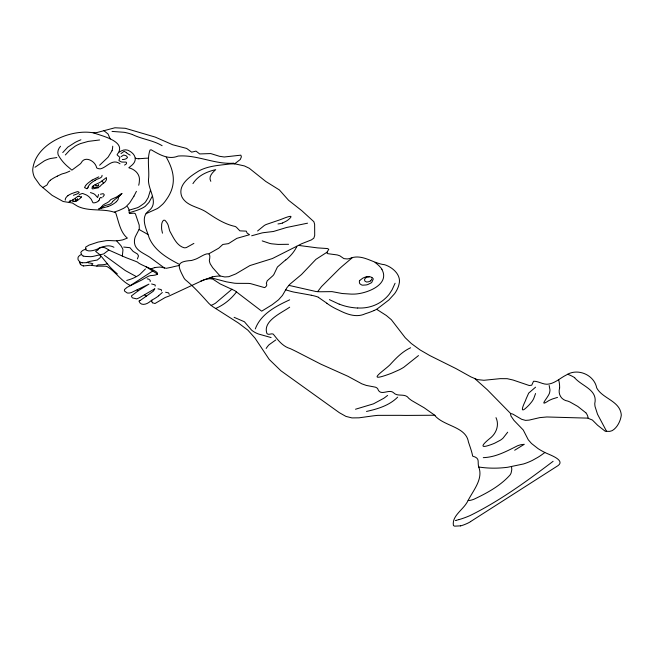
<?xml version="1.0" encoding="UTF-8"?>
<svg xmlns="http://www.w3.org/2000/svg" width="654" height="654" viewBox="0 0 654 654"><rect width="100%" height="100%" fill="white"/><g stroke="black" fill="none" stroke-linecap="round" stroke-linejoin="round"><path stroke-width="0.98" d="M559.595 388.067C557.805 394.288 561.394 400.158 567.762 401.082A50.677 31.752 -13.9 0 1 569.986 401.997L577.76 406.404L585.763 412.723M85.788 249.051L85.649 247.122L89.124 245.07L98.051 242.094L105.989 240.672A24.795 15.541 -13.9 0 1 110.698 240.607L114.45 240.786A21.222 13.293 -13.9 0 0 117.957 240.631A27.067 16.963 -13.9 0 0 122.862 239.838L127.367 238.089C120.311 232.481 118.644 221.461 115.684 212.73C104.354 208.217 90.432 211.724 78.832 206.811A22.154 13.881 -13.9 0 1 76.493 205.577L72.324 202.985L63.16 201.497L52.157 195.382L39.992 185.164L34.539 177.479A49.99 31.327 -13.9 0 1 32.7 169.958C34.809 144.158 70.052 128.944 92.745 132.737A16.064 10.063 -13.9 0 0 97.176 132.484L114.908 127.775L125.266 128.29L155.211 137.087L172.689 144.755L186.66 148.442L191.647 152.145L196.004 151.131L199.683 153.935L210.719 153.567L219.474 156.29L224.208 156.993L240.844 155.162L241.383 156.846L240.288 159.478L234.68 163.802L244.408 165.928L249.223 168.233L265.786 181.46L279.381 189.938L288.602 200.304L301.756 210.645L313.879 221.714L314.631 224.289L314.705 235.399L313.838 238.146L311.369 239.912L301.118 243.958L299.082 245.479L317.591 247.899L327.45 248.545L328.782 249.272L327.057 252.231L326.984 253.09L327.744 253.662L337.276 254.946L339.794 255.779L343.914 258.616L347.021 258.935A8.984 5.624 -13.9 0 0 349.538 258.575C361.973 253.09 372.706 263.464 384.642 264.715C392.58 267.224 401.67 275.007 399.022 284.245A44.161 27.672 -13.9 0 1 394.615 293.662L388.86 299.982L376.679 309.317L386.367 315.522L391.329 319.692L405.218 337.717L411.268 343.481L420.064 349.931L429.866 355.596L455.961 368.578L470.97 376.925L477.281 379.59L483.919 380.285L500.204 378.65L507.202 378.682L513.047 380.023L529.241 385.517L531.735 385.206L533.55 381.217C538.912 381.102 543.768 385.369 549.335 383.972C555.777 382.631 560.601 377.791 566.38 374.979C577.58 367.703 594.184 374.799 596.701 387.879C602.457 398.858 620.221 400.747 621.3 415.11C620.621 420.849 617.351 427.618 612.258 430.594A12.81 8.028 -13.9 0 1 609.593 431.378L605.277 431.297L597.601 425.264L592.401 420.048L587.725 418.135L546.883 416.974L539.828 417.612L529.094 420.113L525.538 420.383L521.671 419.304L512.81 414.105L510.431 413.426L510.97 416.042L513.954 420.391L523.265 430.021L528.269 439.782L531.481 443.469L537.997 448.579A91.993 57.642 -13.9 0 0 545.714 452.879C549.254 454.661 565.514 460.048 558.156 465.534L470.602 521.565M112.741 146.21L112.611 147.624A37.638 23.585 -13.9 0 1 112.063 150.706M98.558 194.549L97.626 197.557L95.059 194.704A11.355 7.12 -13.9 0 0 93.195 193.51L90.448 192.562M150.404 190.355L148.18 197.598L145.597 201.841A15.353 9.622 -13.9 0 1 143.954 203.484L139.433 206.68A15.68 9.826 -13.9 0 1 137.381 207.735L128.969 210.236L129.427 213.335A1.308 0.826 -13.9 0 0 130.007 213.539L134.037 213.147L135.362 213.727L139.212 225.107L139.286 228.99L135.28 236.764A30.812 19.309 -13.9 0 0 134.511 243.108C135.321 249.624 142.057 252.567 147.052 255.542A123.442 77.352 -13.9 0 1 149.701 257.153L164.538 268.083M122.347 256.041L122.952 249.959A18.786 11.772 -13.9 0 0 122.584 248.561L120.843 245.544L116.731 241.04M138.713 185.254L139.032 183.848A45.24 28.343 -13.9 0 0 139.359 181.109C140.373 174.405 135.002 169.337 128.977 167.833M86.034 248.806L85.805 249.934L86.353 250.18A17.486 10.955 -13.9 0 0 88.053 250.744L88.257 250.776A7.227 4.529 -13.9 0 0 88.862 250.891C97.593 251.471 105.024 242.405 113.935 247.253M99.58 198.824L99.212 200.165A3.008 1.888 -13.9 0 1 98.926 200.598L98.828 200.713M299.254 244.98L272.399 258.543L249.918 265.565L235.751 273.936L228.786 276.683L224.812 276.961L220.046 275.963L212.681 267.69L210.294 263.954A29.528 18.5 -13.9 0 1 209.337 260.341C212.485 246.869 200.075 258.216 194.442 259.548A21.868 13.701 -13.9 0 1 191.426 260.496C175.525 261.551 177.7 265.99 184.027 278.097A33.836 21.206 -13.9 0 0 185.278 279.708C193.944 286.763 201.187 294.856 208.781 303.325A95.255 59.686 -13.9 0 0 212.566 306.53L238.342 322.962L247.923 330.196L255.035 338.167L269.186 359.398L280.877 370.744L339.361 412.699L345.941 416.402L351.991 417.914L358.997 417.824L372.796 415.911A61.46 38.512 -13.9 0 1 377.996 415.364L400.73 415.331A241.727 151.466 -13.9 0 0 405.815 415.421L434.558 415.241C443.706 426.383 465.934 426.383 468.419 441.908C469.989 446.698 471.804 451.424 472.662 456.149C480.935 458.364 476.807 462.125 478.941 467.479C483.265 479.693 472.556 491.162 467.536 501.585A26.601 16.669 -13.9 0 1 466.727 502.893C462.509 510.03 451.8 516.3 453.402 525.399A4.055 2.542 -13.9 0 0 454.677 526.151L460.432 525.857M535.569 393.512L533.697 398.629A32.079 20.102 -13.9 0 1 531.718 401.834L529.552 404.442A48.641 30.476 -13.9 0 1 527.206 406.813C519.039 414.84 523.216 405.374 525.399 400.845A59.489 37.278 -13.9 0 0 526.004 399.144L528.694 393.103L535.569 387.176M155.137 286.1L155.227 285.348A2.109 1.324 -13.9 0 0 154.965 284.874L151.622 283.983M169.272 294.341L168.577 292.878L165.593 292.24M112.03 150.706L108.082 157.181L99.596 165.241M88.364 186.684L87.955 187.698M395.073 283.256L392.147 289.681L389.441 293.932A37.025 23.201 -13.9 0 1 385.394 298.347C378.028 305.304 367.769 308.623 357.73 307.96M296.802 246.264L296.499 246.893M136.424 191.32L133.907 196.225M152.268 196.323L148.924 202.462L145.245 206.345A18.95 11.878 -13.9 0 1 141.362 208.552L139.327 209.427A33.28 20.854 -13.9 0 1 136.694 210.441L129.067 212.803M150.175 281.588L150.265 280.452L149.038 279.34A5.731 3.589 -13.9 0 0 147.191 278.849M255.305 328.921C260.856 313.838 275.988 306.203 289.673 299.826M75.57 198.849L75.333 199.854M137.389 258.927L138.509 255.927L137.528 254.063L133.114 251.381L129.933 247.694L123.704 247.057M96.081 185.082L96.056 185.123A2.305 1.447 -13.9 0 0 95.836 185.801M92.328 186.88L92.01 188.401A1.529 0.956 -13.9 0 0 92.688 188.883L98.525 187.739M317.623 291.659L321.506 286.575L339.083 269.072A179.915 112.733 -13.9 0 1 342.042 266.382L352.13 257.848M112.725 201.399L115.554 198.93A21.312 13.35 -13.9 0 0 116.06 198.644L121.881 193.437L120.859 194.156A60.667 38.014 -13.9 0 1 119.666 194.998L116.69 196.887A12.917 8.093 -13.9 0 1 115.349 197.565L111.221 199.372A4.325 2.714 -13.9 0 0 110.518 199.887C108.311 203.508 103.242 203.304 101.305 207.155M112.562 201.702L112.087 202.446A5.494 3.442 -13.9 0 1 108.719 204.571L105.302 205.479A5.518 3.458 -13.9 0 0 104.468 205.789L100.724 208.266M507.692 432.196L503.065 438.106A18.958 11.878 -13.9 0 1 500.384 440.191L494.776 443.142A38.365 24.034 -13.9 0 1 490.86 444.695C478.107 449.306 483.175 443.87 489.699 438.572C496.173 433.782 499.566 425.223 495.994 417.644M161.481 290.965L161.26 289.599L157.957 288.847M62.743 152.578L67.844 147.085L75.259 142.343A40.295 25.253 -13.9 0 1 80.908 139.784M266.162 348.443L266.897 347.388A25.195 15.786 -13.9 0 1 269.023 344.781L275.784 339.957M60.544 146.243C57.83 149.12 56.579 153.567 59.359 156.878A89.778 56.252 -13.9 0 0 66.634 165.617L71.899 170.138L80.18 163.974A13.129 8.232 -13.9 0 0 81.186 162.862C84.906 155.251 95.451 161.154 96.645 167.767A3.711 2.322 -13.9 0 0 97.16 168.184L98.517 168.667A6.36 3.981 -13.9 0 0 100.585 168.814C107.215 167.13 112.275 158.211 120.017 163.77M133.947 196.159L129.745 202.814L126.132 206.59A16.751 10.497 -13.9 0 1 123.434 208.413L118.971 210.457A35.373 22.162 -13.9 0 1 115.496 211.618L114.663 211.871M129.091 167.653L129.974 166.762A19.08 11.952 -13.9 0 1 130.522 166.337L130.939 166.018A14.552 9.115 -13.9 0 0 134.659 161.726C136.285 158.464 134.503 154.655 131.789 152.611A26.152 16.383 -13.9 0 0 130.023 151.352C126.737 148.81 122.372 149.758 119.298 152.12M236.601 291.774C231.132 299.091 223.807 305.042 215.387 308.614M192.938 183.627C197.949 175.624 206.819 171.675 215.706 169.648C212.485 172.476 208.168 176.76 210.801 181.322M69.97 201.383L70.084 200.287M65.351 154.949L69.692 150.248L75.374 146.055A24.541 15.377 -13.9 0 1 80.491 143.594L88.241 141.395L99.612 139.964M359.749 280.443L362.7 278.244A28.163 17.65 -13.9 0 1 363.461 277.836L366.428 276.667M327.098 252.158L315.931 259.352L301.519 274.5L289.959 284.147L286.967 287.678L282.438 295.436L278.555 299.777L272.17 304.723L261.682 311.173L234.851 290.703L220.096 283.885L212.869 279.135L210.016 278.694L206.451 279.135A15.541 9.736 -13.9 0 0 203.778 279.896L192.628 285.095A35.905 22.498 -13.9 0 1 191.941 285.381L168.887 296.123A23.577 14.772 -13.9 0 1 167.22 296.744L165.944 297.194A15.843 9.924 -13.9 0 0 165.315 297.423L154.973 303.53L152.635 302.777M145.433 268.949L140.005 274.288A20.912 13.105 -13.9 0 1 138.493 275.375A25.138 15.753 -13.9 0 1 129.5 279.577L126.696 280.46M140.185 300.374L140.283 300.325A6.311 3.957 -13.9 0 0 140.814 300.047L153.208 291.259A7.407 4.643 -13.9 0 0 153.641 290.687L153.731 290.548A16.301 10.211 -13.9 0 0 153.968 290.147L154.532 289.182A9.36 5.87 -13.9 0 1 154.843 288.749L139.907 297.415A16.448 10.3 -13.9 0 1 136.719 298.886L132.509 297.889A4.014 2.518 -13.9 0 1 132.141 297.537L131.618 296.483A21.835 13.685 -13.9 0 1 131.47 295.886L138.239 290.76A113.077 70.853 -13.9 0 1 140.234 289.46L148.924 284.138L131.585 292.444A10.677 6.687 -13.9 0 1 129.091 293.074L127.505 293.041A7.922 4.962 -13.9 0 1 126.884 292.722L124.759 291.234A3.556 2.224 -13.9 0 1 124.628 289.436L127.105 287.319L141.82 279.986A56.023 35.103 -13.9 0 0 143.651 278.874L148.311 276.307A10.529 6.597 -13.9 0 1 150.379 275.62C170.956 274.492 140.962 266.08 137.708 262.229A67.329 42.191 -13.9 0 0 135.754 261.363L126.802 257.954A91.944 57.609 -13.9 0 1 124.824 257.136L108.785 250.041L103.651 253.948L93.489 256.286A12.459 7.807 -13.9 0 1 90.628 256.679L85.233 256.425A12.737 7.979 -13.9 0 1 83.303 256.049M121.881 193.437L118.766 196.87A8.608 5.395 -13.9 0 0 118.333 198.276L118.21 198.963A5.502 3.45 -13.9 0 1 118.055 199.429L117.785 199.952A11.363 7.12 -13.9 0 1 116.314 201.685M78.93 195.203L79.24 194.908A5.069 3.18 -13.9 0 1 80.295 194.213L81.554 193.707A3.875 2.428 -13.9 0 1 82.698 193.486L86.451 194.99A29.414 18.435 -13.9 0 1 89.14 196.911L91.258 199.29L92.917 202.675A1.758 1.104 -13.9 0 0 93.416 202.83L94.143 202.846A5.289 3.311 -13.9 0 0 98.738 200.68M120.998 153.608L124.154 151.287L126.574 152.742M257.594 230.968L264.257 225.524A13.938 8.739 -13.9 0 1 266.088 224.526L276.062 221.117A63.348 39.69 -13.9 0 0 279.225 220.038C281.441 219.474 296.859 212.321 288.602 219.507A22.236 13.93 -13.9 0 1 286.477 221.019L282.52 223.022M232.015 289.174L215.46 303.211A23.945 15.001 -13.9 0 1 211.381 305.295L211.16 305.41M102.833 196.968L104.166 195.244A2.641 1.651 -13.9 0 0 104.133 194.557L103.463 193.846A1.733 1.087 -13.9 0 0 102.923 193.698L100.389 194.238M162.347 292.493L158.644 295.747M418.495 355.572L403.894 367.188A41.537 26.029 -13.9 0 1 399.512 369.698L391.754 373.14A81.3 50.938 -13.9 0 1 387.119 374.84C365.758 382.353 384.372 370.336 389.997 364.769C396.022 358.139 402.333 351.566 410.606 347.773M397.648 397.15C389.326 405.513 377.718 408.971 366.493 411.448M121.072 156.674L123.729 155.014L125.977 155.717A23.356 14.633 -13.9 0 1 126.516 156.093L127.473 157.279A1.48 0.932 -13.9 0 1 127.383 157.639L126.361 158.579A4.57 2.861 -13.9 0 1 124.955 159.2L124.71 159.274A6.36 3.989 -13.9 0 1 122.592 159.486L122.331 159.494M50.358 180.3L49.205 181.33A8.2 5.134 -13.9 0 0 48.249 182.572L47.26 184.542A4.594 2.878 -13.9 0 1 46.81 185.107L42.535 187.665M83.434 265.941L89.361 265.344A4.267 2.673 -13.9 0 1 90.088 265.279L91.462 265.344L92.876 263.701L89.958 263.014A11.715 7.341 -13.9 0 1 88.29 262.81L87.096 262.262L90.015 261.338A28.384 17.789 -13.9 0 1 91.225 261.126L97.217 260.047L100.054 257.79A8.445 5.297 -13.9 0 0 100.479 256.793L100.528 255.477L99.375 254.316A37.621 23.569 -13.9 0 0 96.923 252.46L95.574 251.218L97.61 250.196A1.382 0.867 -13.9 0 0 97.953 249.934L98.713 248.471A1.807 1.128 -13.9 0 1 99.007 248.16C102.253 245.855 106.046 248.021 108.785 250.041M285.684 259.875L277.435 266.995L273.903 274.41A10.905 6.834 -13.9 0 1 272.849 275.743L267.208 280.795L266.325 283.329A14.731 9.23 -13.9 0 0 266.464 283.705L266.726 284.506A4.374 2.739 -13.9 0 1 266.75 284.915L266.726 285.111A5.453 3.417 -13.9 0 1 266.358 286.1L265.091 287.359A1.521 0.956 -13.9 0 1 264.412 287.588L250.621 283.64A20.993 13.154 -13.9 0 0 248.406 283.395L237.23 283.354A33.452 20.961 -13.9 0 1 234.345 283.182L226.48 281.849L210.048 277.509M35.005 167.236L44.456 160.81A21.263 13.325 -13.9 0 1 47.35 159.519L48.445 159.118A15.573 9.761 -13.9 0 1 50.669 158.481L56.841 157.557M209.043 253.687L218.747 248.177L222.818 244.465L228.516 243.623L236.838 238.35L249.517 234.721L247.138 233.11L246.247 231.132L239.904 230.854L237.288 228.172A9.924 6.221 -13.9 0 0 235.203 226.472C224.42 224.199 215.329 218.109 206.304 212.051C198.334 206.729 186.692 206.231 181.894 196.862C177.03 184.918 190.208 176.278 198.955 170.882C208.487 165.764 219.572 165.282 230.094 163.966A30.673 19.219 -13.9 0 1 234.802 163.925M151.744 300.227L151.409 300.472A14.74 9.238 -13.9 0 1 150.633 301.028C147.477 304.143 140.88 306.677 138.95 301.077A5.6 3.515 -13.9 0 1 139.997 300.464M387.618 395.425L385.492 397.035A72.185 45.232 -13.9 0 1 383.767 398.302L373.459 403.845L355.498 409.24M553.112 461.299C526.822 481.238 499.836 500.841 470.201 515.515A60.07 37.638 -13.9 0 1 459.075 519.587M95.149 184.608L98.198 183.251A12.483 7.823 -13.9 0 0 100.495 182.033L106.422 177.577L106.463 179.556A14.789 9.262 -13.9 0 1 105.981 180.578L105.359 181.534A7.799 4.889 -13.9 0 1 104.46 182.499L101.583 184.714A9.491 5.943 -13.9 0 0 101.068 185.245C99.58 187.616 96.163 187.812 93.694 187.183M67.983 195.669L67.198 196.306A7.913 4.954 -13.9 0 0 66.52 196.993L66.324 197.23A9.238 5.788 -13.9 0 0 65.384 198.898L65.236 200.165M544.741 452.625L541.357 455.061A66.258 41.513 -13.9 0 1 537.784 457.391L532.519 460.326A40.703 25.506 -13.9 0 1 523.511 463.964L507.643 467.275A76.992 48.241 -13.9 0 1 498.618 468.06L496.885 468.125A75.153 47.088 -13.9 0 1 482.562 467.52L478.622 467.021M130.547 285.422L152.717 271.009M193.878 243.419L186.406 247.555A4.374 2.739 -13.9 0 1 184.085 247.76C176.727 245.634 173.359 237.467 169.868 231.263A35.774 22.416 -13.9 0 1 169.394 229.799L168.176 225.205A32.569 20.413 -13.9 0 0 167.449 223.652A33.46 20.961 -13.9 0 0 166.23 221.788C163.557 217.177 161.268 223.145 161.644 225.908A41.881 26.242 -13.9 0 0 161.718 229.611L162.47 233.184M138.239 290.76L137.087 289.935M146.496 296.237L144.469 294.831M92.083 180.087L98.754 176.882M370.573 280.86L371.725 279.577A4.251 2.665 -13.9 0 0 371.537 278.939L371.529 278.882M99.686 208.389L98.672 208.969L107.984 206.574M289.689 307.176C281.653 312.906 262.246 321.04 266.987 333.654C268.786 335.371 271.206 333.123 273.225 334.096C277.901 339.843 282.422 346.342 290.18 348.59A262.565 164.522 -13.9 0 1 298.02 352.424L320.852 364.155L347.895 376.271L361.907 383.857L366.265 385.41L375.339 387.152A8.11 5.085 -13.9 0 1 377.66 388.672C380.309 397.027 389.065 388.321 393.651 392.817C397.616 397.182 405.055 392.817 408.742 398.27A49.344 30.918 -13.9 0 0 411.987 400.714L424.127 407.753L435.106 415.494M85.486 249.297L83.941 249.861A3.76 2.354 -13.9 0 0 83.36 250.122L82.469 250.686A8.412 5.273 -13.9 0 0 81.963 251.087L81.219 251.847A3.736 2.338 -13.9 0 0 80.81 252.689L81.562 254.283L80.565 254.897A5.633 3.532 -13.9 0 0 79.755 255.42A6.703 4.202 -13.9 0 0 78.93 256.155L78.423 256.777A4.635 2.902 -13.9 0 0 78.088 257.423L77.965 258.968A8.494 5.322 -13.9 0 0 78.259 259.965L79.535 261.641M514.657 450.246L524.279 444.303L521.001 444.695A29.626 18.565 -13.9 0 0 517.666 445.734C506.736 451.154 495.887 457.228 483.281 457.653M95.124 180.259C97.094 178.64 102.572 178.297 102.098 175.329M124.562 165.078L126.009 164.17A2.207 1.382 -13.9 0 0 126.385 163.688L126.435 163.582A2.927 1.831 -13.9 0 0 126.5 162.707L126.222 162.282A1.308 0.818 -13.9 0 0 125.903 162.11L123.565 162.086A7.325 4.586 -13.9 0 1 121.366 161.93L119.085 160.704A2.371 1.48 -13.9 0 1 119.003 160.132L119.895 157.401L117.205 154.982A1.848 1.161 -13.9 0 1 117.164 154.516C127.685 141.444 101.697 135.95 93.187 132.746M57.299 176.114L61.321 174.226A8.641 5.412 -13.9 0 1 63.005 173.637L64.444 173.253A16.677 10.448 -13.9 0 0 66.455 172.599L69.896 171.103M376.737 309.277L374.153 310.478M77.908 196.38L72.946 199.789A14.838 9.295 -13.9 0 1 69.03 201.816M98.067 185.777L98.713 184.992A5.755 3.605 -13.9 0 0 98.558 184.518M200.639 281.171L212.207 276.936M77.123 199.756L77.646 199.176A4.431 2.78 -13.9 0 0 77.425 198.767L77.401 198.71M150.722 269.121L152.586 268.328A8.804 5.518 -13.9 0 1 153.355 268.017L154.982 267.592M80.279 196.968L81.644 196.78L80.704 197.86A13.571 8.502 -13.9 0 0 80.189 198.285L79.199 199.135A27.656 17.331 -13.9 0 1 77.998 200.116L76.804 200.884A4.235 2.657 -13.9 0 1 75.48 201.375L72.594 201.628M73.379 195.284L76.265 194.238A22.056 13.816 -13.9 0 0 77.368 193.821L79.06 192.799A0.899 0.564 -13.9 0 0 79.134 192.489L78.881 192.113A2.403 1.504 -13.9 0 0 77.891 191.712L77.736 191.687A1.831 1.153 -13.9 0 0 77.246 191.696L74.711 192.538A11.159 6.99 -13.9 0 1 74.147 192.75L73.174 193.085A14.535 9.107 -13.9 0 0 67.918 195.628M146.038 213.67L157.156 208.659A23.691 14.846 -13.9 0 0 159.094 207.351L162.674 204.228A36.976 23.168 -13.9 0 0 166.222 199.813C176.621 185.564 174.7 171.871 166.28 157.23M251.659 235.783L262.148 232.898A23.078 14.462 -13.9 0 1 264.183 232.587L273.421 231.491L283.027 228.581A59.081 37.025 -13.9 0 1 286.689 227.469L307.543 223.186M86.851 188.687L84.603 187.657A9.638 6.041 -13.9 0 1 85.895 185.295M459.067 519.554L456.345 520.298M557.494 397.395L552.687 398.899A21.247 13.309 -13.9 0 0 548.673 400.706C537.081 408.374 549.834 395.972 549.736 391.852A21.582 13.521 -13.9 0 0 549.973 389.89L549.164 385.459M107.24 263.848L105.637 264.249A11.535 7.227 -13.9 0 1 102.04 264.788L98.051 264.895A2.976 1.864 -13.9 0 0 96.874 266.104M455.429 520.535L455.887 520.421M75.978 201.228L74.311 201.367A1.7 1.071 -13.9 0 1 73.788 201.211L73.51 201.04A8.543 5.355 -13.9 0 1 73.256 200.819A3.18 1.995 -13.9 0 1 72.823 199.854M179.016 265.557L177.324 265.884A45.355 28.424 -13.9 0 0 171.847 267.175L166.337 268.295L160.712 267.151A5.158 3.229 -13.9 0 0 159.756 267.085L157.32 267.265A19.04 11.927 -13.9 0 0 154.982 267.576M277.975 223.954L280.484 223.578A9.115 5.714 -13.9 0 0 282.52 223.022M86.81 262.671L82.265 262.777M79.78 196.486L78.652 196.519A1.251 0.785 -13.9 0 1 78.308 196.437A0.899 0.564 -13.9 0 0 77.932 196.331M220.046 275.963L218.003 276.111A28.498 17.854 -13.9 0 0 212.207 276.871M288.569 244.294L278.154 244.424L271.688 243.811A29.013 18.181 -13.9 0 1 269.554 243.362L262.205 240.893M148.621 158.113L144.967 158.284A46.524 29.152 -13.9 0 0 142.964 158.456L138.836 158.742M112.022 131.405L124.105 132.296A52.255 32.741 -13.9 0 1 132.378 134.52M369.109 277.1L368.807 277.092A4.652 2.91 -13.9 0 0 368.153 277.1C365.177 276.789 362.594 280.877 366.354 281.923A2.526 1.586 -13.9 0 0 367.058 281.988L368.415 281.792A5.633 3.532 -13.9 0 0 370.565 280.86M233.854 163.173C214.733 164.661 197.009 154.507 178.125 156.061C168.446 160.107 159.396 154.532 151.229 149.807L150.028 150.019C146.946 158.603 149.267 168.667 148.679 177.79C146.651 188.728 159.829 201.914 149.112 210.547C139.654 217.259 146.57 229.121 149.104 237.672C154.516 250.572 167.228 258.085 179.114 264.232M91.462 265.344L97.021 266.113L105.204 266.211A8.878 5.559 -13.9 0 1 107.166 266.611C115.75 271.794 121.325 281.277 130.686 285.684M288.782 285.34L316.005 291.521A37.409 23.446 -13.9 0 0 321.564 291.749L331.979 291.619L340.62 293.221A32.536 20.388 -13.9 0 0 342.483 293.54L351.198 294.112A99.58 62.392 -13.9 0 0 353.373 294.104C365.373 294.177 390.651 285.03 381.854 269.35M311.32 295.224L293.932 292.093A74.572 46.728 -13.9 0 1 291.471 291.504L285.659 289.853M271.091 337.554L258.641 334.055A40.295 25.253 -13.9 0 1 254.864 332.379L252.444 330.818A22.293 13.971 -13.9 0 1 251.283 329.796L244.4 321.752L234.099 317.313M110.232 138.95L108.049 134.005L103.929 130.694M132.386 134.511C141.959 139.253 152.823 140.16 162.118 145.687M339.156 304.167L329.403 299.63M567.827 374.268L568.252 374.44M136.302 276.585L125.323 270.568L104.37 255.297M318.367 297.317L326.91 303.243M147.927 234.467L139.098 229.489M371.938 277.394L373.246 278.817A4.398 2.755 -13.9 0 1 373.156 279.323L371.66 282.61L367.924 284.506A12.908 8.085 -13.9 0 1 366.199 284.948L362.692 285.185A4.774 2.992 -13.9 0 1 361.498 284.874L360.248 284.073A7.513 4.709 -13.9 0 1 359.463 282.978L359.365 281.13A4.047 2.534 -13.9 0 1 359.749 280.443M130.146 155.137L129.271 154.655A22.481 14.086 -13.9 0 1 126.541 152.758M145.981 266.701L157.598 274.14M95.999 185.818L96.097 185.883A1.815 1.136 -13.9 0 0 98.035 185.744M574.637 377.742C581.733 386.252 597.952 389.588 594.772 403.502A56.154 35.185 -13.9 0 0 595.066 406.575L597.535 414.276L606.61 431.387M475.057 378.838L487.238 389.686L510.545 413.434M117.319 273.863L113.845 270.813A144.984 90.849 -13.9 0 1 109.864 266.816L100.209 255.068M80.295 263.954L80.81 264.592A7.333 4.594 -13.9 0 0 83.434 265.941M127.35 206.59L128.421 208.234A12.606 7.897 -13.9 0 1 128.977 210.236M101.901 197.86L100.691 197.459A3.017 1.888 -13.9 0 0 99.629 198.816M151.687 301.461L152.137 299.916A31.229 19.571 -13.9 0 0 158.726 295.788M103.43 183.316L102.662 181.714A3.72 2.33 -13.9 0 0 102.147 181.338A4.177 2.616 -13.9 0 0 101.746 181.166M511.551 466.711L511.788 469.646L511.126 472.916A17.511 10.971 -13.9 0 1 510.038 474.992C500.359 485.824 487.075 493.059 474.036 499.198A16.276 10.194 -13.9 0 1 470.528 500.294L469.368 500.457A3.368 2.109 -13.9 0 1 468.158 500.449M80.254 263.971A14.625 9.164 -13.9 0 1 79.575 261.633A10.358 6.491 -13.9 0 0 82.2 262.859M470.651 521.598A21.239 13.309 -13.9 0 1 465.983 523.977A22.743 14.249 -13.9 0 1 460.449 525.914M152.513 302.835A7.496 4.701 -13.9 0 1 151.728 301.453M311.288 295.265A39.681 24.86 -13.9 0 1 318.457 297.235M326.845 303.284A90.841 56.923 -13.9 0 0 338.682 310.102C346.914 314.28 356.381 318.016 365.439 313.699A55.288 34.646 -13.9 0 0 374.17 310.495M375.061 262.491A54.634 34.237 -13.9 0 1 381.985 269.293M357.681 308.059A53.187 33.329 -13.9 0 1 339.238 304.102M366.436 276.56A7.725 4.84 -13.9 0 1 371.807 277.484M558.622 379.672A72.471 45.412 -13.9 0 1 559.636 388.067M585.837 412.69A28.424 17.813 -13.9 0 1 588.191 418.249M568.22 374.464A46.736 29.291 -13.9 0 1 574.711 377.693M296.622 246.91A49.107 30.771 -13.9 0 1 285.863 259.957M138.82 158.783A11.625 7.284 -13.9 0 1 135.255 158.121M116.371 201.71A17.969 11.257 -13.9 0 1 107.967 206.541M101.337 207.163A7.186 4.504 -13.9 0 1 99.678 208.381M93.636 187.216A4.562 2.861 -13.9 0 1 93.097 186.104M83.107 256.025A5.837 3.654 -13.9 0 1 81.595 254.422M77.041 199.674A1.733 1.087 -13.9 0 1 75.267 199.936M87.881 187.698A2.109 1.324 -13.9 0 1 86.892 188.728M88.167 186.66A15.614 9.785 -13.9 0 1 95.222 180.357M86.148 184.861A28.899 18.108 -13.9 0 1 92.14 180.136M92.271 186.864A7.276 4.562 -13.9 0 1 95.206 184.673M50.26 180.251A30.378 19.04 -13.9 0 1 57.331 176.155"/></g></svg>
